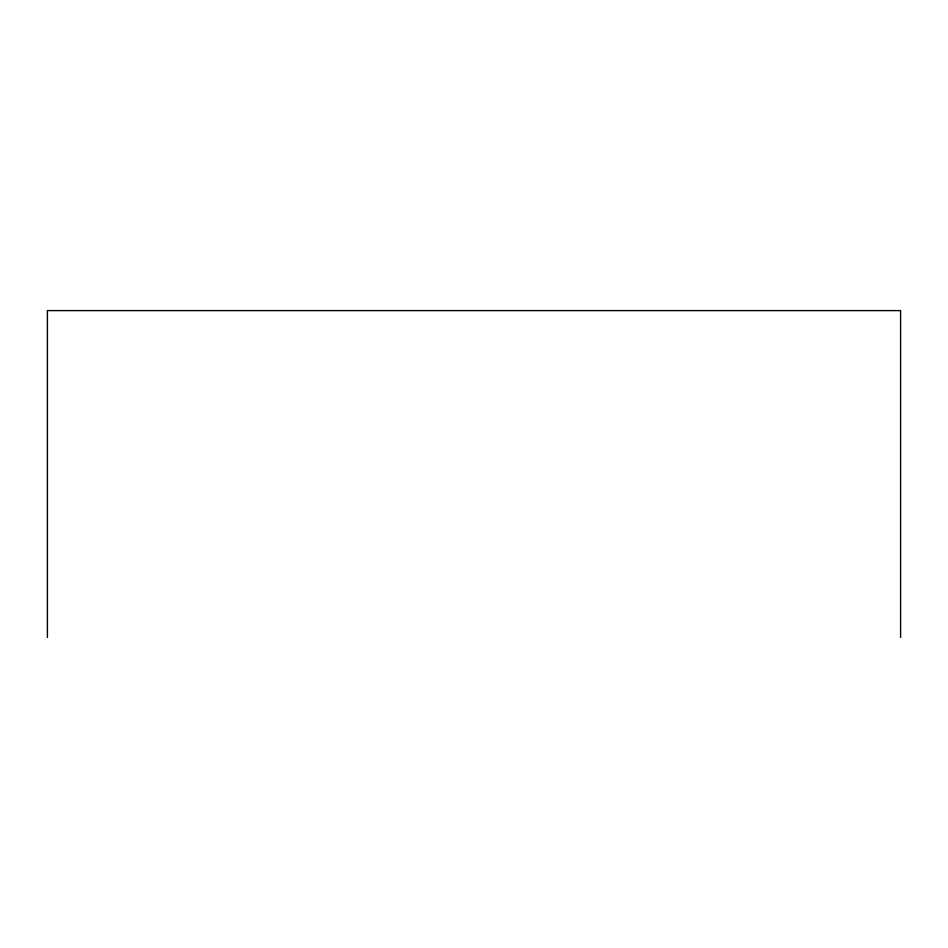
<?xml version="1.0" encoding="UTF-8"?>
<svg xmlns="http://www.w3.org/2000/svg" width="948" height="948" viewBox="0 0 948 948"><rect width="100%" height="100%" fill="white"/><g stroke="black" fill="none" stroke-linecap="round" stroke-linejoin="round"><path stroke-width="1.42" d="M900.6 637.4L900.6 310.6L47.4 310.6L47.4 637.4"/></g></svg>
